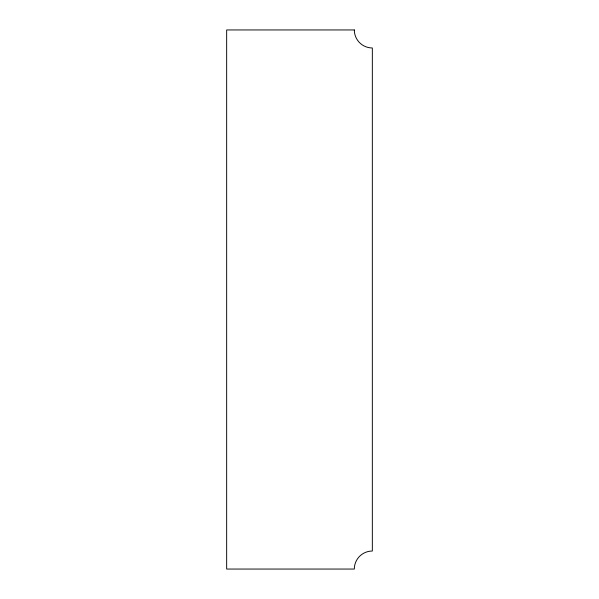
<?xml version="1.0" encoding="UTF-8"?>
<svg xmlns="http://www.w3.org/2000/svg" width="599" height="599" viewBox="0 0 599 599"><rect width="100%" height="100%" fill="white"/><g stroke="black" fill="none" stroke-linecap="round" stroke-linejoin="round"><path stroke-width="0.9" d="M354.316 29.95L226.662 29.95L226.662 569.05L354.316 569.05A18.022 18.022 0 0 1 372.338 551.028L372.338 47.972A18.022 18.022 0 0 1 354.316 29.95"/></g></svg>
